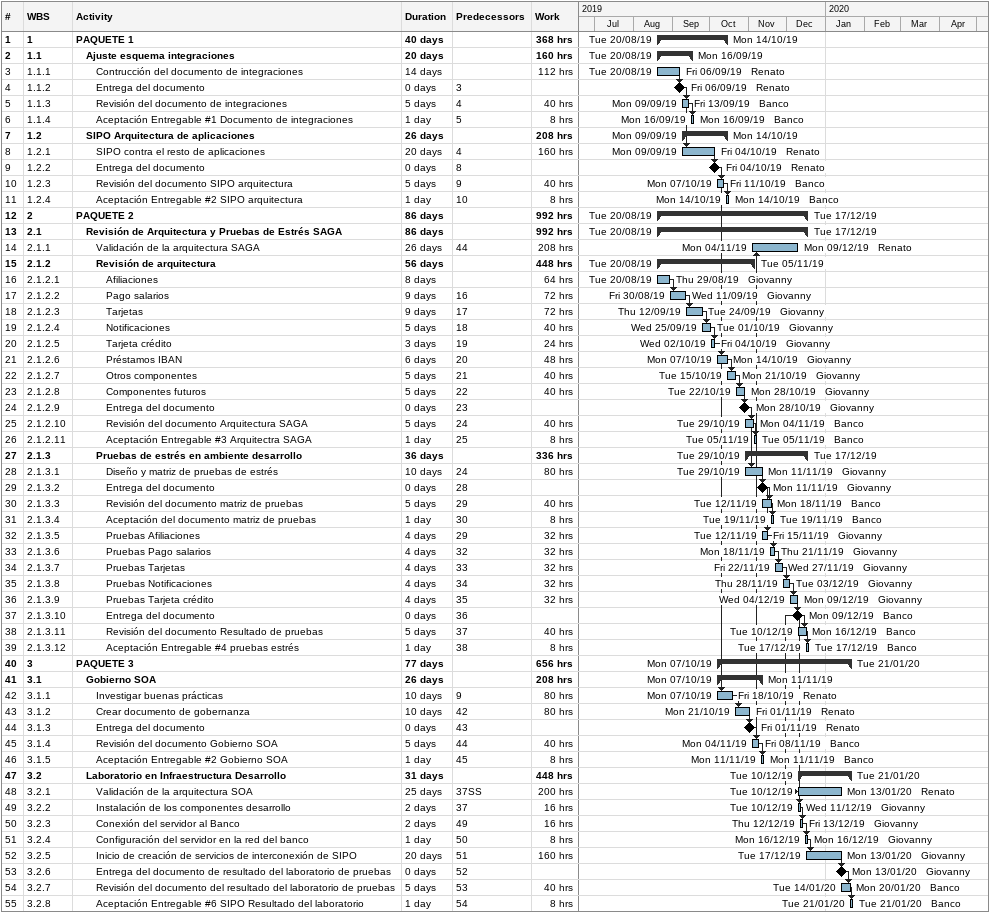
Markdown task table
| ID | WBS | Task | Duration | Start | Finish | Predecessors | Resources | Work (h) |
|---|---|---|---|---|---|---|---|---|
| 1 | 1 | **PAQUETE 1** | 40d | 2019-08-20 | 2019-10-14 |  |  | 368 |
| 2 | 1.1 | **Ajuste esquema integraciones** | 20d | 2019-08-20 | 2019-09-16 |  |  | 160 |
| 3 | 1.1.1 | Contrucción del documento de integraciones | 14d | 2019-08-20 | 2019-09-06 |  | Renato | 112 |
| 4 | 1.1.2 | Entrega del documento | 0d | 2019-09-06 | 2019-09-06 | 3 | Renato |  |
| 5 | 1.1.3 | Revisión del documento de integraciones | 5d | 2019-09-09 | 2019-09-13 | 4 | Banco | 40 |
| 6 | 1.1.4 | Aceptación Entregable #1 Documento de integraciones | 1d | 2019-09-16 | 2019-09-16 | 5 | Banco | 8 |
| 7 | 1.2 | **SIPO Arquitectura de aplicaciones** | 26d | 2019-09-09 | 2019-10-14 |  |  | 208 |
| 8 | 1.2.1 | SIPO contra el resto de aplicaciones | 20d | 2019-09-09 | 2019-10-04 | 4 | Renato | 160 |
| 9 | 1.2.2 | Entrega del documento | 0d | 2019-10-04 | 2019-10-04 | 8 | Renato |  |
| 10 | 1.2.3 | Revisión del documento SIPO arquitectura | 5d | 2019-10-07 | 2019-10-11 | 9 | Banco | 40 |
| 11 | 1.2.4 | Aceptación Entregable #2 SIPO arquitectura | 1d | 2019-10-14 | 2019-10-14 | 10 | Banco | 8 |
| 12 | 2 | **PAQUETE 2** | 86d | 2019-08-20 | 2019-12-17 |  |  | 992 |
| 13 | 2.1 | **Revisión de Arquitectura y Pruebas de Estrés SAGA** | 86d | 2019-08-20 | 2019-12-17 |  |  | 992 |
| 14 | 2.1.1 | Validación de la arquitectura SAGA | 26d | 2019-11-04 | 2019-12-09 | 44 | Renato | 208 |
| 15 | 2.1.2 | **Revisión de arquitectura** | 56d | 2019-08-20 | 2019-11-05 |  |  | 448 |
| 16 | 2.1.2.1 | Afiliaciones | 8d | 2019-08-20 | 2019-08-29 |  | Giovanny | 64 |
| 17 | 2.1.2.2 | Pago salarios | 9d | 2019-08-30 | 2019-09-11 | 16 | Giovanny | 72 |
| 18 | 2.1.2.3 | Tarjetas | 9d | 2019-09-12 | 2019-09-24 | 17 | Giovanny | 72 |
| 19 | 2.1.2.4 | Notificaciones | 5d | 2019-09-25 | 2019-10-01 | 18 | Giovanny | 40 |
| 20 | 2.1.2.5 | Tarjeta crédito | 3d | 2019-10-02 | 2019-10-04 | 19 | Giovanny | 24 |
| 21 | 2.1.2.6 | Préstamos IBAN | 6d | 2019-10-07 | 2019-10-14 | 20 | Giovanny | 48 |
| 22 | 2.1.2.7 | Otros componentes | 5d | 2019-10-15 | 2019-10-21 | 21 | Giovanny | 40 |
| 23 | 2.1.2.8 | Componentes futuros | 5d | 2019-10-22 | 2019-10-28 | 22 | Giovanny | 40 |
| 24 | 2.1.2.9 | Entrega del documento | 0d | 2019-10-28 | 2019-10-28 | 23 | Giovanny |  |
| 25 | 2.1.2.10 | Revisión del documento Arquitectura SAGA | 5d | 2019-10-29 | 2019-11-04 | 24 | Banco | 40 |
| 26 | 2.1.2.11 | Aceptación Entregable #3 Arquitectra SAGA | 1d | 2019-11-05 | 2019-11-05 | 25 | Banco | 8 |
| 27 | 2.1.3 | **Pruebas de estrés en ambiente desarrollo** | 36d | 2019-10-29 | 2019-12-17 |  |  | 336 |
| 28 | 2.1.3.1 | Diseño y matriz de pruebas de estrés | 10d | 2019-10-29 | 2019-11-11 | 24 | Giovanny | 80 |
| 29 | 2.1.3.2 | Entrega del documento | 0d | 2019-11-11 | 2019-11-11 | 28 | Giovanny |  |
| 30 | 2.1.3.3 | Revisión del documento matriz de pruebas | 5d | 2019-11-12 | 2019-11-18 | 29 | Banco | 40 |
| 31 | 2.1.3.4 | Aceptación del documento matriz de pruebas | 1d | 2019-11-19 | 2019-11-19 | 30 | Banco | 8 |
| 32 | 2.1.3.5 | Pruebas Afiliaciones | 4d | 2019-11-12 | 2019-11-15 | 29 | Giovanny | 32 |
| 33 | 2.1.3.6 | Pruebas Pago salarios | 4d | 2019-11-18 | 2019-11-21 | 32 | Giovanny | 32 |
| 34 | 2.1.3.7 | Pruebas Tarjetas | 4d | 2019-11-22 | 2019-11-27 | 33 | Giovanny | 32 |
| 35 | 2.1.3.8 | Pruebas Notificaciones | 4d | 2019-11-28 | 2019-12-03 | 34 | Giovanny | 32 |
| 36 | 2.1.3.9 | Pruebas Tarjeta crédito | 4d | 2019-12-04 | 2019-12-09 | 35 | Giovanny | 32 |
| 37 | 2.1.3.10 | Entrega del documento | 0d | 2019-12-09 | 2019-12-09 | 36 | Banco |  |
| 38 | 2.1.3.11 | Revisión del documento Resultado de pruebas | 5d | 2019-12-10 | 2019-12-16 | 37 | Banco | 40 |
| 39 | 2.1.3.12 | Aceptación Entregable #4 pruebas estrés | 1d | 2019-12-17 | 2019-12-17 | 38 | Banco | 8 |
| 40 | 3 | **PAQUETE 3** | 77d | 2019-10-07 | 2020-01-21 |  |  | 656 |
| 41 | 3.1 | **Gobierno SOA** | 26d | 2019-10-07 | 2019-11-11 |  |  | 208 |
| 42 | 3.1.1 | Investigar buenas prácticas | 10d | 2019-10-07 | 2019-10-18 | 9 | Renato | 80 |
| 43 | 3.1.2 | Crear documento de gobernanza | 10d | 2019-10-21 | 2019-11-01 | 42 | Renato | 80 |
| 44 | 3.1.3 | Entrega del documento | 0d | 2019-11-01 | 2019-11-01 | 43 | Renato |  |
| 45 | 3.1.4 | Revisión del documento Gobierno SOA | 5d | 2019-11-04 | 2019-11-08 | 44 | Banco | 40 |
| 46 | 3.1.5 | Aceptación Entregable #2 Gobierno SOA | 1d | 2019-11-11 | 2019-11-11 | 45 | Banco | 8 |
| 47 | 3.2 | **Laboratorio en Infraestructura Desarrollo** | 31d | 2019-12-10 | 2020-01-21 |  |  | 448 |
| 48 | 3.2.1 | Validación de la arquitectura SOA | 25d | 2019-12-10 | 2020-01-13 | 37SS | Renato | 200 |
| 49 | 3.2.2 | Instalación de los componentes desarrollo | 2d | 2019-12-10 | 2019-12-11 | 37 | Giovanny | 16 |
| 50 | 3.2.3 | Conexión del servidor al Banco | 2d | 2019-12-12 | 2019-12-13 | 49 | Giovanny | 16 |
| 51 | 3.2.4 | Configuración del servidor en la red del banco | 1d | 2019-12-16 | 2019-12-16 | 50 | Giovanny | 8 |
| 52 | 3.2.5 | Inicio de creación de servicios de interconexión de SIPO | 20d | 2019-12-17 | 2020-01-13 | 51 | Giovanny | 160 |
| 53 | 3.2.6 | Entrega del documento de resultado del laboratorio de pruebas | 0d | 2020-01-13 | 2020-01-13 | 52 | Giovanny |  |
| 54 | 3.2.7 | Revisión del documento del resultado del laboratorio de pruebas | 5d | 2020-01-14 | 2020-01-20 | 53 | Banco | 40 |
| 55 | 3.2.8 | Aceptación Entregable #6 SIPO Resultado del laboratorio | 1d | 2020-01-21 | 2020-01-21 | 54 | Banco | 8 |
